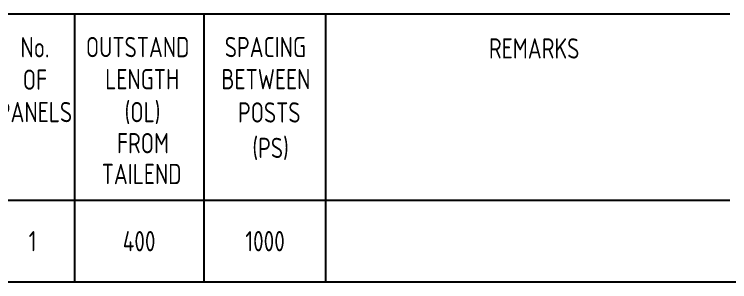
# Model space of a CAD drawing. Extents: x 0 to 420, y 0 to 297.
# Drawn here: x 264.1 to 352.5, y 4.5 to 37.5 of the extents above; entities that cross this region are included whole.
import ezdxf
from ezdxf.enums import TextEntityAlignment as Align

# ---------------------------------------------------------------- set-up
doc = ezdxf.new("R2010")
doc.units = 0
doc.layers.get('0').update_dxf_attribs({"linetype": 'CONTINUOUS'})
for name, color, linetype in [('L25', 1, 'CONTINUOUS'), ('T25', 1, 'CONTINUOUS'), ('TBLK18', 4, 'CONTINUOUS'), ('TBLK25', 1, 'CONTINUOUS'), ('TBLK35', 3, 'CONTINUOUS'), ('TBLK50', 7, 'CONTINUOUS')]:
    doc.layers.add(name, color=color, linetype=linetype)
doc.styles.add('ISO', font='iso3098b')

# ---------------------------------------------------------------- blocks, each defined once
blk = doc.blocks.new('A3BBLK')
at = {"layer": 'TBLK50'}
blk.add_line((13, 4.5), (415.5, 4.5), dxfattribs=at)
blk = doc.blocks.new('title block')
blk.add_blockref('A3BBLK', (0, 0))
at = {"layer": 'TBLK18', "style": 'ISO'}
blk.add_attdef('MR_DIRECTORATE', text='', height=1.5, dxfattribs=at).set_placement((381.5, 67.119), align=Align.CENTER)
for tag, p in [('STREET_NAME', (355.514, 61.1)), ('SUBURB_POSTCODE', (388.488, 61.1)), ('TELEPHONE_NO.', (368.306, 58.836)), ('FAX_NO.', (393.555, 58.836))]:
    blk.add_attdef(tag, p, '', height=1.5, dxfattribs=at)
at = {"layer": 'TBLK25', "style": 'ISO'}
for tag, height, p in [('MR_BRANCH', 2, (381.5, 64.199)), ('ROAD_SECTION', 1.75, (384.5, 29.162)), ('SLK', 1.75, (384.5, 26.108)), ('CHAINAGE', 1.75, (384.5, 19.205))]:
    blk.add_attdef(tag, text='', height=height, dxfattribs=at).set_placement(p, align=Align.CENTER)
for tag, p, height in [('FILE_NUMBER', (371.773, 53.237), 2.5), ('DESIGNED_/_DRAWN', (371.773, 48.487), 2), ('VERIFIED', (371.773, 43.487), 2), ('APPROVED', (371.773, 38.487), 2), ('LOCAL_AUTHORITY', (370.48, 16.733), 1.25)]:
    blk.add_attdef(tag, p, '', height=height, dxfattribs=at)
at = {"layer": 'TBLK35', "style": 'ISO', "width": 0.9}
for tag, p in [('ROAD_PROJECT&NUMBER', (384.5, 32.231)), ('DRAWING_DESCRIPTION', (384.5, 22.288))]:
    blk.add_attdef(tag, text='', height=2.5, dxfattribs=at).set_placement(p, align=Align.CENTER)
at = {"layer": 'TBLK50', "style": 'ISO'}
blk.add_attdef('DRG_NUMBER', (356.803, 6.021), '', height=5, dxfattribs=at)

msp = doc.modelspace()

# ---------------------------------------------------------------- linework, layer by layer
at = {"layer": 'L25'}
for p, q in [((271.538867, 14.5), (271.538867, 4.5)), ((287.538867, 14.5), (287.538867, 4.5)), ((302.538867, 14.5), (302.538867, 4.5))]:
    msp.add_line(p, q, dxfattribs=at)
at = {"layer": 'TBLK50'}
for p, q in [((352.5, 37.5), (13, 37.5)), ((271.538867, 37.5), (271.538867, 14.5)), ((287.538867, 37.5), (287.538867, 14.5)), ((302.538867, 37.5), (302.538867, 14.5)), ((352.5, 14.5), (13, 14.5))]:
    msp.add_line(p, q, dxfattribs=at)

# ---------------------------------------------------------------- block references
at = {"color": 1}
msp.add_blockref('title block', (0.000001, 0), dxfattribs=at)

# ---------------------------------------------------------------- texts
at = {"layer": 'L25', "style": 'ISO', "width": 0.8}
for s, p in [('No.', (266.662078, 33.435914)), ('REMARKS', (328.339526, 33.291461)), ('OF', (266.662078, 29.435914)), ('PANELS', (266.662078, 25.435914)), ('1', (266.370301, 9.5)), ('400', (279.530422, 9.5)), ('1000', (295.092925, 9.5))]:
    msp.add_text(s, height=2.5, dxfattribs=at).set_placement(p, align=Align.MIDDLE)
at = {"layer": 'T25', "style": 'ISO', "width": 0.8}
for s, p in [('OUTSTAND', (272.948496, 32.208184)), ('SPACING', (290.112781, 32.211045)), ('LENGTH', (275.342679, 28.24882)), ('BETWEEN', (289.688537, 28.251681)), ('(OL)', (277.728735, 24.182717)), ('POSTS', (291.745227, 24.140247)), ('FROM', (276.789104, 20.345713)), ('(PS)', (293.521893, 19.762036)), ('TAILEND', (274.908752, 16.538729))]:
    msp.add_text(s, height=2.5, dxfattribs=at).set_placement(p)

doc.saveas('drawing.dxf')
